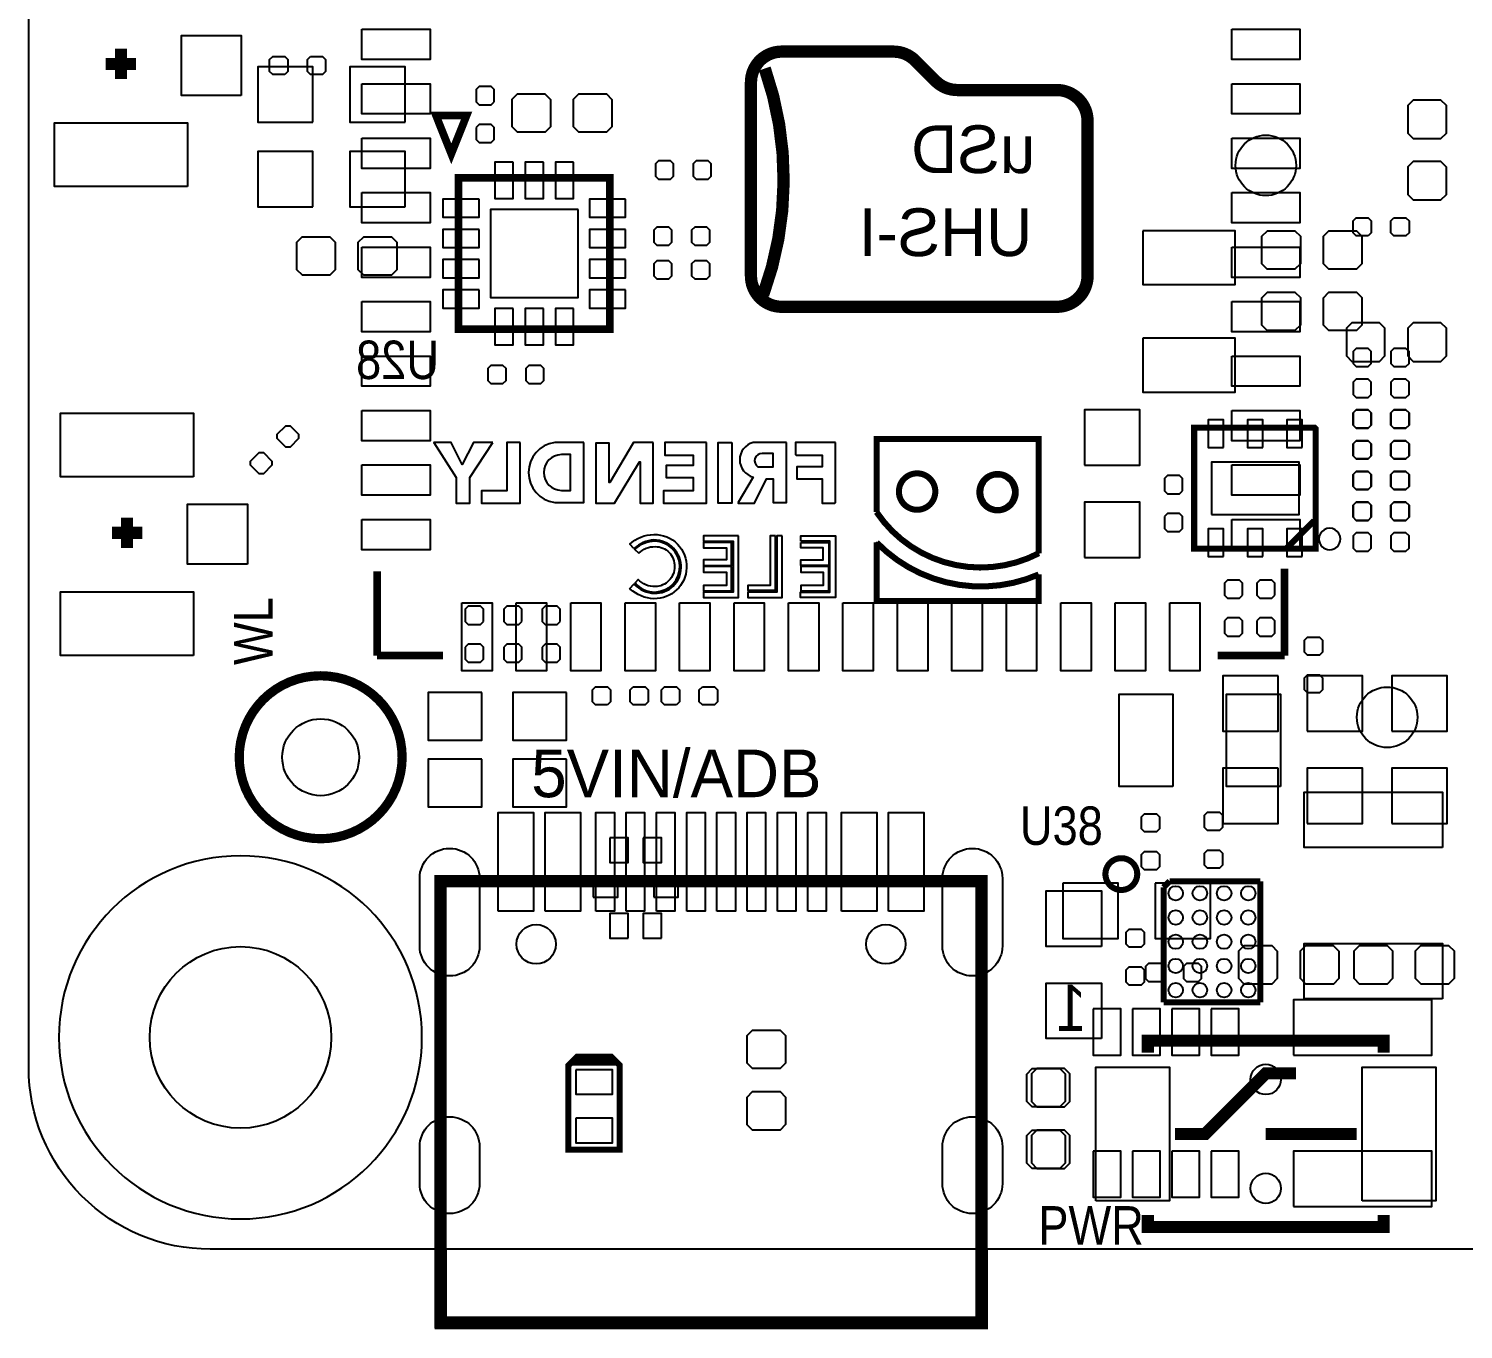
# Model space of a CAD drawing. Extents: x -2.3 to 87.1, y -2.6 to 56.
# Drawn here: x 0 to 23.71, y -1.32 to 20.16 of the extents above; entities that cross this region are included whole.
import ezdxf

# ---------------------------------------------------------------- set-up
doc = ezdxf.new("R2010")
doc.units = 0
doc.header["$MEASUREMENT"] = 0
for name, color, linetype in [('BG_OUTLINE', 254, 'CONTINUOUS'), ('PG_SILKSCREEN_BOTTOM', 12, 'CONTINUOUS'), ('PG_SILKSCREEN_TOP', 254, 'CONTINUOUS'), ('PG_SOLDERMASK_TOP', 9, 'CONTINUOUS'), ('PIN_BOTTOM', 1, 'CONTINUOUS'), ('PIN_TOP', 110, 'CONTINUOUS')]:
    doc.layers.add(name, color=color, linetype=linetype)

msp = doc.modelspace()

# ---------------------------------------------------------------- linework, layer by layer
at = {"layer": 'BG_OUTLINE'}
msp.add_lwpolyline([(2.999994, 55.999888), (81.999836, 55.999888, -0.414214), (84.99983, 52.999894), (84.99983, 2.999994, -0.414214), (81.999836, 0), (2.999994, 0, -0.414214), (0, 2.999994), (0, 52.999894, -0.414214)], format="xyb", close=True, dxfattribs=at)
at = {"layer": 'PG_SILKSCREEN_BOTTOM'}
for points, const_width in [([(12.446, 15.5702), (16.9926, 15.5702, 0.414214), (17.5006, 16.0782), (17.5006, 18.6436, 0.414214), (16.9926, 19.1516), (15.348814, 19.1516, -0.198911), (14.989607, 19.300393), (14.652193, 19.637807, 0.198911), (14.292986, 19.7866), (12.446, 19.7866, 0.414214), (11.938, 19.2786), (11.938, 16.0782, 0.414214), (12.446, 15.5702)], 0.2032), ([(12.1412, 15.7734, 0.173707), (12.1666, 19.5072)], 0.2032), ([(14.984781, 12.517399, 1.000002), (14.383207, 12.517399, 0.999998), (14.984781, 12.517399)], 0.1), ([(16.314801, 12.507392, 0.999985), (15.713202, 12.507417, 1.000015), (16.314801, 12.507392)], 0.1), ([(16.693998, 11.497412, -0.38136), (14.013993, 12.177395)], 0.1), ([(14.013993, 11.677396, 0.311214), (16.693998, 11.1474)], 0.1), ([(6.1722, 8.128, 1), (3.4798, 8.128, 1), (6.1722, 8.128)], 0.1524)]:
    msp.add_lwpolyline(points, format="xyb", dxfattribs=dict(at, const_width=const_width))
for points, const_width in [([(6.731, 18.7325), (6.985, 18.0975), (7.239, 18.7325), (6.731, 18.7325)], 0.127), ([(7.10659, 17.700066), (7.10659, 15.200071), (9.60661, 15.200071), (9.60661, 17.700066), (7.10659, 17.700066)], 0.127), ([(21.253018, 13.572998), (19.263004, 13.572998), (19.263004, 11.573002), (21.273008, 11.573002), (21.273008, 13.553008), (21.253018, 13.572998)], 0.1), ([(14.013993, 12.177395), (14.013993, 13.3874), (16.693998, 13.3874), (16.693998, 11.497412)], 0.1), ([(21.263, 12.062993), (21.263, 12.053011), (20.792999, 11.58301)], 0.1), ([(16.693998, 11.1474), (16.693998, 10.707395), (14.013993, 10.707395), (14.013993, 11.677396)], 0.1)]:
    msp.add_lwpolyline(points, dxfattribs=dict(at, const_width=const_width))
for points in [[(7.674, 13.327405), (7.354011, 13.327405), (7.163994, 12.967411), (6.984009, 13.327405), (6.693992, 13.327405), (7.063994, 12.747396), (7.063994, 12.327407), (7.293991, 12.327407), (7.293991, 12.747396)], [(8.124012, 13.327405), (7.903997, 13.327405), (7.903997, 12.527407), (7.484008, 12.527407), (7.484008, 12.327407), (8.124012, 12.327407)], [(10.324008, 13.327405), (9.994011, 13.327405), (9.603994, 12.667412), (9.594012, 12.667412), (9.594012, 13.317398), (9.373997, 13.317398), (9.373997, 12.327407), (9.684004, 12.327407), (10.094011, 13.007391), (10.103993, 13.007391), (10.103993, 12.327407), (10.324008, 12.327407)], [(11.203991, 13.327405), (10.514, 13.327405), (10.514, 13.117398), (10.984001, 13.117398), (10.984001, 12.947396), (10.53399, 12.947396), (10.53399, 12.747396), (10.984001, 12.747396), (10.984001, 12.527407), (10.49401, 12.527407), (10.49401, 12.327407), (11.203991, 12.327407)], [(11.624005, 13.327405), (11.624005, 12.327407), (11.394008, 12.327407), (11.394008, 13.327405)], [(13.334009, 13.327405), (12.67399, 13.327405), (12.67399, 13.127406), (12.683998, 13.117398), (13.113995, 13.117398), (13.113995, 12.927406), (12.694006, 12.927406), (12.694006, 12.727407), (13.113995, 12.727407), (13.113995, 12.327407), (13.324002, 12.327407), (13.334009, 12.33739)], [(11.734013, 11.787403), (11.154004, 11.787403), (11.154004, 11.697411), (11.643995, 11.697411), (11.643995, 10.857408), (11.154004, 10.857408), (11.154004, 10.76739), (11.734013, 10.76739)], [(11.613998, 11.677396), (11.154004, 11.677396), (11.154004, 11.587404), (11.533988, 11.587404), (11.533988, 11.387404), (11.154004, 11.387404), (11.154004, 11.297412), (11.613998, 11.297412)], [(12.454001, 11.787403), (12.364009, 11.787403), (12.364009, 10.857408), (11.884, 10.857408), (11.884, 10.76739), (12.454001, 10.76739)], [(12.343994, 11.787403), (12.254001, 11.787403), (12.254001, 10.96739), (11.884, 10.96739), (11.884, 10.887405), (12.343994, 10.887405)], [(12.764008, 11.697411), (12.764008, 11.787403), (13.334009, 11.787403), (13.334009, 10.76739), (12.754, 10.76739), (12.754, 10.857408), (13.243992, 10.857408), (13.243992, 11.697411)], [(12.764008, 11.677396), (13.224002, 11.677396), (13.224002, 11.297412), (12.764008, 11.297412), (12.764008, 11.387404), (13.13401, 11.387404), (13.13401, 11.587404), (12.764008, 11.587404)], [(11.613998, 11.277397), (11.154004, 11.277397), (11.154004, 11.187405), (11.533988, 11.187405), (11.533988, 10.96739), (11.154004, 10.96739), (11.154004, 10.877398), (11.613998, 10.877398)], [(13.224002, 11.277397), (12.764008, 11.277397), (12.764008, 11.187405), (13.13401, 11.187405), (13.13401, 10.96739), (12.764008, 10.96739), (12.764008, 10.877398), (13.224002, 10.877398)]]:
    msp.add_lwpolyline(points, close=True, dxfattribs=at)
for points in [[(9.173997, 13.327405), (8.693988, 13.327405, 0.872811), (8.693988, 12.33739), (9.173997, 12.33739)], [(12.524003, 13.327405), (11.973992, 13.327405, 0.779257), (11.973992, 12.757404), (11.724005, 12.33739), (11.724005, 12.327407), (11.994007, 12.327407), (12.194007, 12.727407), (12.303989, 12.727407), (12.303989, 12.33739), (12.524003, 12.33739)], [(16.693998, 13.3874), (14.013993, 13.3874), (14.013993, 12.177395, 0.251482), (15.713989, 11.267389, 0.145098), (16.693998, 11.497412)], [(8.803996, 12.537389), (8.954008, 12.537389), (8.954008, 13.127406), (8.803996, 13.127406, 0.981991)], [(12.054002, 12.927406), (12.303989, 12.927406), (12.303989, 13.147396), (12.124004, 13.147396, 0.780739)], [(14.965782, 12.517399, 1), (14.402218, 12.517401, 1)], [(16.2703, 12.507392, 1), (15.7577, 12.507408, 1)], [(21.681008, 11.732997, 1), (21.325012, 11.733003, 1)], [(10.003993, 11.577396), (9.933991, 11.647399, -0.191249), (10.33399, 11.807393, -0.434172), (10.873994, 11.257407, -0.409084), (10.33399, 10.7474, -0.177231), (9.943998, 10.907395), (9.933991, 10.917403), (10.003993, 10.987405, 0.1942), (10.343998, 10.837393, 0.423064), (10.784002, 11.257407, 0.428491), (10.33399, 11.717401, 0.161119)], [(10.084003, 11.497412, -0.212453), (10.354005, 11.607394, -0.434958), (10.673994, 11.277397, -0.415545), (10.354005, 10.9474, -0.233171), (10.073996, 11.06739), (10.024008, 11.007395, 0.233334), (10.354005, 10.857408, 0.412653), (10.764012, 11.297412, 0.384369), (10.354005, 11.697411, 0.162283), (10.014001, 11.567389)], [(16.693998, 11.1474), (16.693998, 10.707395), (14.013993, 10.707395), (14.013993, 11.677396, 0.182829), (15.744012, 10.937392, 0.112071)]]:
    msp.add_lwpolyline(points, format="xyb", close=True, dxfattribs=at)
msp.add_lwpolyline([(9.677197, 3.132201, 0.2, 0.2, 0), (9.017203, 3.132201, 0.1, 0.1, 0), (8.917203, 3.032201, 0.1, 0.1, 0), (8.917203, 1.642212, 0.1, 0.1, 0), (9.767189, 1.642212, 0.1, 0.1, 0), (9.767189, 3.042209, 0.1, 0.1, 0), (9.677197, 3.132201, 0.1, 0.1, 0)], format="xyseb", dxfattribs=at)
at = {"layer": 'PG_SILKSCREEN_TOP'}
for points, const_width in [([(1.524, 19.333388), (1.524, 19.833412)], 0.2), ([(1.273988, 19.5834), (1.774012, 19.5834)], 0.2), ([(1.6256, 11.586388), (1.6256, 12.086412)], 0.2), ([(1.375588, 11.8364), (1.875612, 11.8364)], 0.2), ([(5.75879, 9.806788), (5.75879, 11.197488)], 0.127), ([(20.75881, 11.245799), (20.75881, 9.806788)], 0.127), ([(6.845097, 9.806788), (5.75879, 9.806788)], 0.127), ([(20.75881, 9.806788), (19.654088, 9.806788)], 0.127), ([(6.8072, -1.2097), (15.748, -1.2097), (15.748, 6.0801), (6.8072, 6.0801), (6.8072, -1.2097)], 0.2), ([(18.7579, 5.979922), (18.857976, 6.079998)], 0.100076), ([(18.7579, 4.080002), (18.7579, 5.979922)], 0.100076), ([(18.857976, 6.079998), (20.3581, 6.079998)], 0.100076), ([(20.3581, 6.079998), (20.3581, 4.080002)], 0.100076), ([(20.3581, 4.080002), (18.7579, 4.080002)], 0.100076), ([(22.397009, 3.245002), (22.397009, 3.445002), (18.496991, 3.445002), (18.496991, 3.245002)], 0.2), ([(18.947003, 1.905), (19.447002, 1.905), (20.447, 2.904998), (20.946999, 2.904998)], 0.2), ([(20.447, 1.905), (21.946997, 1.905)], 0.2), ([(18.496991, 0.564998), (18.496991, 0.364998), (22.397009, 0.364998), (22.397009, 0.564998)], 0.2), ([(6.80974, 0.01016), (6.80974, -1.22174), (15.75308, -1.22174), (15.75308, 0)], 0.2032)]:
    msp.add_lwpolyline(points, dxfattribs=dict(at, const_width=const_width))
at = {"layer": 'PG_SILKSCREEN_TOP', "const_width": 0.100076}
msp.add_lwpolyline([(18.322036, 6.1976, 1), (17.796764, 6.1976, 1), (18.322036, 6.1976)], format="xyb", dxfattribs=at)
at = {"layer": 'PG_SOLDERMASK_TOP'}
msp.add_lwpolyline([(6.499987, 3.499993, 1), (0.499999, 3.499993, 1)], format="xyb", close=True, dxfattribs=at)
at = {"layer": 'PIN_BOTTOM'}
for points in [[(4.699, 18.6182), (4.699, 19.5326), (3.7846, 19.5326), (3.7846, 18.6182)], [(6.223, 18.6182), (6.223, 19.5326), (5.3086, 19.5326), (5.3086, 18.6182)], [(7.693812, 18.957696), (7.693812, 19.157696), (7.6438, 19.207709), (7.4438, 19.207709), (7.393788, 19.157696), (7.393788, 18.957696), (7.4438, 18.907684), (7.6438, 18.907684)], [(8.6233, 18.9865), (8.6233, 18.6563), (8.6233, 18.541695), (8.534705, 18.4531), (8.0772, 18.4531), (7.9883, 18.542), (7.9883, 18.655995), (7.988605, 18.6563), (7.988605, 18.9992), (8.077505, 19.0881), (8.420405, 19.0881), (8.532089, 19.0881), (8.6233, 18.996889)], [(9.6393, 18.9865), (9.6393, 18.6563), (9.6393, 18.541695), (9.550705, 18.4531), (9.0932, 18.4531), (9.0043, 18.542), (9.0043, 18.655995), (9.004605, 18.6563), (9.004605, 18.9992), (9.093505, 19.0881), (9.436405, 19.0881), (9.548089, 19.0881), (9.6393, 18.996889)], [(7.393788, 18.532704), (7.393788, 18.332704), (7.4438, 18.282691), (7.6438, 18.282691), (7.693812, 18.332704), (7.693812, 18.532704), (7.6438, 18.582716), (7.4438, 18.582716)], [(4.699, 17.2212), (4.699, 18.1356), (3.7846, 18.1356), (3.7846, 17.2212)], [(6.223, 17.2212), (6.223, 18.1356), (5.3086, 18.1356), (5.3086, 17.2212)], [(8.006601, 17.960061), (7.706601, 17.960061), (7.706601, 17.360062), (8.006601, 17.360062)], [(8.5066, 17.960061), (8.2066, 17.960061), (8.2066, 17.360062), (8.5066, 17.360062)], [(9.006599, 17.960061), (8.706599, 17.960061), (8.706599, 17.360062), (9.006599, 17.360062)], [(10.607904, 17.980812), (10.407904, 17.980812), (10.357891, 17.9308), (10.357891, 17.7308), (10.407904, 17.680788), (10.607904, 17.680788), (10.657916, 17.7308), (10.657916, 17.9308)], [(11.032896, 17.680788), (11.232896, 17.680788), (11.282909, 17.7308), (11.282909, 17.9308), (11.232896, 17.980812), (11.032896, 17.980812), (10.982884, 17.9308), (10.982884, 17.7308)], [(7.446543, 17.350067), (6.846646, 17.350067), (6.846646, 17.050068), (7.446543, 17.050068)], [(9.866554, 17.350067), (9.266657, 17.350067), (9.266657, 17.050068), (9.866554, 17.050068)], [(9.081605, 17.175061), (7.631595, 17.175061), (7.631595, 15.725051), (9.081605, 15.725051)], [(7.446543, 16.850068), (6.846646, 16.850068), (6.846646, 16.550068), (7.446543, 16.550068)], [(9.866554, 16.850068), (9.266657, 16.850068), (9.266657, 16.550068), (9.866554, 16.550068)], [(10.582504, 16.888612), (10.382504, 16.888612), (10.332491, 16.8386), (10.332491, 16.6386), (10.382504, 16.588588), (10.582504, 16.588588), (10.632516, 16.6386), (10.632516, 16.8386)], [(11.007496, 16.588588), (11.207496, 16.588588), (11.257509, 16.6386), (11.257509, 16.8386), (11.207496, 16.888612), (11.007496, 16.888612), (10.957484, 16.8386), (10.957484, 16.6386)], [(4.4323, 16.1925), (4.4323, 16.5227), (4.4323, 16.637305), (4.520895, 16.7259), (4.9784, 16.7259), (5.0673, 16.637), (5.0673, 16.523005), (5.066995, 16.5227), (5.066995, 16.1798), (4.978095, 16.0909), (4.635195, 16.0909), (4.523511, 16.0909), (4.4323, 16.182111)], [(5.4483, 16.1925), (5.4483, 16.5227), (5.4483, 16.637305), (5.536895, 16.7259), (5.9944, 16.7259), (6.0833, 16.637), (6.0833, 16.523005), (6.082995, 16.5227), (6.082995, 16.1798), (5.994095, 16.0909), (5.651195, 16.0909), (5.539511, 16.0909), (5.4483, 16.182111)], [(18.415, 16.8275), (18.415, 15.9385), (19.939, 15.9385), (19.939, 16.8275)], [(20.4851, 16.8275), (20.8153, 16.8275), (20.929905, 16.8275), (21.0185, 16.738905), (21.0185, 16.2814), (20.9296, 16.1925), (20.815605, 16.1925), (20.8153, 16.192805), (20.4724, 16.192805), (20.3835, 16.281705), (20.3835, 16.624605), (20.3835, 16.736289), (20.474711, 16.8275)], [(21.5011, 16.8275), (21.8313, 16.8275), (21.945905, 16.8275), (22.0345, 16.738905), (22.0345, 16.2814), (21.9456, 16.1925), (21.831605, 16.1925), (21.8313, 16.192805), (21.4884, 16.192805), (21.3995, 16.281705), (21.3995, 16.624605), (21.3995, 16.736289), (21.490711, 16.8275)], [(7.446543, 16.350069), (6.846646, 16.350069), (6.846646, 16.050069), (7.446543, 16.050069)], [(9.866554, 16.350069), (9.266657, 16.350069), (9.266657, 16.050069), (9.866554, 16.050069)], [(10.582504, 16.329812), (10.382504, 16.329812), (10.332491, 16.2798), (10.332491, 16.0798), (10.382504, 16.029788), (10.582504, 16.029788), (10.632516, 16.0798), (10.632516, 16.2798)], [(11.007496, 16.029788), (11.207496, 16.029788), (11.257509, 16.0798), (11.257509, 16.2798), (11.207496, 16.329812), (11.007496, 16.329812), (10.957484, 16.2798), (10.957484, 16.0798)], [(7.446543, 15.85007), (6.846646, 15.85007), (6.846646, 15.55007), (7.446543, 15.55007)], [(9.866554, 15.85007), (9.266657, 15.85007), (9.266657, 15.55007), (9.866554, 15.55007)], [(20.4851, 15.8115), (20.8153, 15.8115), (20.929905, 15.8115), (21.0185, 15.722905), (21.0185, 15.2654), (20.9296, 15.1765), (20.815605, 15.1765), (20.8153, 15.176805), (20.4724, 15.176805), (20.3835, 15.265705), (20.3835, 15.608605), (20.3835, 15.720289), (20.474711, 15.8115)], [(21.5011, 15.8115), (21.8313, 15.8115), (21.945905, 15.8115), (22.0345, 15.722905), (22.0345, 15.2654), (21.9456, 15.1765), (21.831605, 15.1765), (21.8313, 15.176805), (21.4884, 15.176805), (21.3995, 15.265705), (21.3995, 15.608605), (21.3995, 15.720289), (21.490711, 15.8115)], [(8.006601, 15.54005), (7.706601, 15.54005), (7.706601, 14.940051), (8.006601, 14.940051)], [(8.5066, 15.54005), (8.2066, 15.54005), (8.2066, 14.940051), (8.5066, 14.940051)], [(9.006599, 15.54005), (8.706599, 15.54005), (8.706599, 14.940051), (9.006599, 14.940051)], [(18.415, 15.0495), (18.415, 14.1605), (19.939, 14.1605), (19.939, 15.0495)], [(22.139504, 14.882012), (21.939504, 14.882012), (21.889491, 14.832), (21.889491, 14.632), (21.939504, 14.581988), (22.139504, 14.581988), (22.189516, 14.632), (22.189516, 14.832)], [(22.564496, 14.581988), (22.764496, 14.581988), (22.814509, 14.632), (22.814509, 14.832), (22.764496, 14.882012), (22.564496, 14.882012), (22.514484, 14.832), (22.514484, 14.632)], [(7.839304, 14.602612), (7.639304, 14.602612), (7.589291, 14.5526), (7.589291, 14.3526), (7.639304, 14.302588), (7.839304, 14.302588), (7.889316, 14.3526), (7.889316, 14.5526)], [(8.264296, 14.302588), (8.464296, 14.302588), (8.514309, 14.3526), (8.514309, 14.5526), (8.464296, 14.602612), (8.264296, 14.602612), (8.214284, 14.5526), (8.214284, 14.3526)], [(22.139504, 14.374012), (21.939504, 14.374012), (21.889491, 14.324), (21.889491, 14.124), (21.939504, 14.073988), (22.139504, 14.073988), (22.189516, 14.124), (22.189516, 14.324)], [(22.564496, 14.073988), (22.764496, 14.073988), (22.814509, 14.124), (22.814509, 14.324), (22.764496, 14.374012), (22.564496, 14.374012), (22.514484, 14.324), (22.514484, 14.124)], [(17.4498, 12.954), (18.3642, 12.954), (18.3642, 13.8684), (17.4498, 13.8684)], [(22.139504, 13.866012), (21.939504, 13.866012), (21.889491, 13.816), (21.889491, 13.616), (21.939504, 13.565988), (22.139504, 13.565988), (22.189516, 13.616), (22.189516, 13.816)], [(22.564496, 13.565988), (22.764496, 13.565988), (22.814509, 13.616), (22.814509, 13.816), (22.764496, 13.866012), (22.564496, 13.866012), (22.514484, 13.816), (22.514484, 13.616)], [(19.749999, 13.244398), (19.749999, 13.701598), (19.495999, 13.701598), (19.495999, 13.244398)], [(20.40001, 13.244398), (20.40001, 13.701598), (20.14601, 13.701598), (20.14601, 13.244398)], [(21.050021, 13.244398), (21.050021, 13.701598), (20.796021, 13.701598), (20.796021, 13.244398)], [(22.139504, 13.358012), (21.939504, 13.358012), (21.889491, 13.308), (21.889491, 13.108), (21.939504, 13.057988), (22.139504, 13.057988), (22.189516, 13.108), (22.189516, 13.308)], [(22.564496, 13.057988), (22.764496, 13.057988), (22.814509, 13.108), (22.814509, 13.308), (22.764496, 13.358012), (22.564496, 13.358012), (22.514484, 13.308), (22.514484, 13.108)], [(19.54911, 12.1412), (20.99691, 12.1412), (20.99691, 13.0048), (19.54911, 13.0048)], [(22.139504, 12.850012), (21.939504, 12.850012), (21.889491, 12.8), (21.889491, 12.6), (21.939504, 12.549988), (22.139504, 12.549988), (22.189516, 12.6), (22.189516, 12.8)], [(22.564496, 12.549988), (22.764496, 12.549988), (22.814509, 12.6), (22.814509, 12.8), (22.764496, 12.850012), (22.564496, 12.850012), (22.514484, 12.8), (22.514484, 12.6)], [(19.073012, 12.531496), (19.073012, 12.731496), (19.023, 12.781509), (18.823, 12.781509), (18.772988, 12.731496), (18.772988, 12.531496), (18.823, 12.481484), (19.023, 12.481484)], [(17.4498, 11.43), (18.3642, 11.43), (18.3642, 12.3444), (17.4498, 12.3444)], [(22.139504, 12.342012), (21.939504, 12.342012), (21.889491, 12.292), (21.889491, 12.092), (21.939504, 12.041988), (22.139504, 12.041988), (22.189516, 12.092), (22.189516, 12.292)], [(22.564496, 12.041988), (22.764496, 12.041988), (22.814509, 12.092), (22.814509, 12.292), (22.764496, 12.342012), (22.564496, 12.342012), (22.514484, 12.292), (22.514484, 12.092)], [(18.772988, 12.106504), (18.772988, 11.906504), (18.823, 11.856491), (19.023, 11.856491), (19.073012, 11.906504), (19.073012, 12.106504), (19.023, 12.156516), (18.823, 12.156516)], [(19.749999, 11.444402), (19.749999, 11.901602), (19.495999, 11.901602), (19.495999, 11.444402)], [(20.40001, 11.444402), (20.40001, 11.901602), (20.14601, 11.901602), (20.14601, 11.444402)], [(21.050021, 11.444402), (21.050021, 11.901602), (20.796021, 11.901602), (20.796021, 11.444402)], [(22.139504, 11.834012), (21.939504, 11.834012), (21.889491, 11.784), (21.889491, 11.584), (21.939504, 11.533988), (22.139504, 11.533988), (22.189516, 11.584), (22.189516, 11.784)], [(22.564496, 11.533988), (22.764496, 11.533988), (22.814509, 11.584), (22.814509, 11.784), (22.764496, 11.834012), (22.564496, 11.834012), (22.514484, 11.784), (22.514484, 11.584)], [(20.063612, 10.804296), (20.063612, 11.004296), (20.0136, 11.054309), (19.8136, 11.054309), (19.763588, 11.004296), (19.763588, 10.804296), (19.8136, 10.754284), (20.0136, 10.754284)], [(20.597012, 10.804296), (20.597012, 11.004296), (20.547, 11.054309), (20.347, 11.054309), (20.296988, 11.004296), (20.296988, 10.804296), (20.347, 10.754284), (20.547, 10.754284)], [(7.516012, 10.372496), (7.516012, 10.572496), (7.466, 10.622509), (7.266, 10.622509), (7.215988, 10.572496), (7.215988, 10.372496), (7.266, 10.322484), (7.466, 10.322484)], [(8.151012, 10.372496), (8.151012, 10.572496), (8.101, 10.622509), (7.901, 10.622509), (7.850988, 10.572496), (7.850988, 10.372496), (7.901, 10.322484), (8.101, 10.322484)], [(8.786012, 10.372496), (8.786012, 10.572496), (8.736, 10.622509), (8.536, 10.622509), (8.485988, 10.572496), (8.485988, 10.372496), (8.536, 10.322484), (8.736, 10.322484)], [(19.763588, 10.379304), (19.763588, 10.179304), (19.8136, 10.129291), (20.0136, 10.129291), (20.063612, 10.179304), (20.063612, 10.379304), (20.0136, 10.429316), (19.8136, 10.429316)], [(20.296988, 10.379304), (20.296988, 10.179304), (20.347, 10.129291), (20.547, 10.129291), (20.597012, 10.179304), (20.597012, 10.379304), (20.547, 10.429316), (20.347, 10.429316)], [(7.215988, 9.947504), (7.215988, 9.747504), (7.266, 9.697491), (7.466, 9.697491), (7.516012, 9.747504), (7.516012, 9.947504), (7.466, 9.997516), (7.266, 9.997516)], [(7.850988, 9.947504), (7.850988, 9.747504), (7.901, 9.697491), (8.101, 9.697491), (8.151012, 9.747504), (8.151012, 9.947504), (8.101, 9.997516), (7.901, 9.997516)], [(8.485988, 9.947504), (8.485988, 9.747504), (8.536, 9.697491), (8.736, 9.697491), (8.786012, 9.747504), (8.786012, 9.947504), (8.736, 9.997516), (8.536, 9.997516)], [(20.6502, 9.4742), (19.7358, 9.4742), (19.7358, 8.5598), (20.6502, 8.5598)], [(21.1328, 8.5598), (22.0472, 8.5598), (22.0472, 9.4742), (21.1328, 9.4742)], [(22.5298, 8.5598), (23.4442, 8.5598), (23.4442, 9.4742), (22.5298, 9.4742)], [(7.491501, 9.198712), (6.602501, 9.198712), (6.602501, 8.411312), (7.491501, 8.411312)], [(8.891499, 9.198712), (8.002499, 9.198712), (8.002499, 8.411312), (8.891499, 8.411312)], [(7.491501, 8.098688), (6.602501, 8.098688), (6.602501, 7.311288), (7.491501, 7.311288)], [(8.891499, 8.098688), (8.002499, 8.098688), (8.002499, 7.311288), (8.891499, 7.311288)], [(20.6502, 7.9502), (19.7358, 7.9502), (19.7358, 7.0358), (20.6502, 7.0358)], [(21.1328, 7.0358), (22.0472, 7.0358), (22.0472, 7.9502), (21.1328, 7.9502)], [(22.5298, 7.0358), (23.4442, 7.0358), (23.4442, 7.9502), (22.5298, 7.9502)], [(9.605594, 6.797192), (9.605594, 6.390792), (9.910394, 6.390792), (9.910394, 6.797192)], [(10.155606, 6.797192), (10.155606, 6.390792), (10.460406, 6.390792), (10.460406, 6.797192)], [(9.329801, 5.8166), (9.736201, 5.8166), (9.736201, 6.1214), (9.329801, 6.1214)], [(10.329799, 5.8166), (10.736199, 5.8166), (10.736199, 6.1214), (10.329799, 6.1214)], [(17.0942, 6.0452), (17.0942, 5.1308), (18.0086, 5.1308), (18.0086, 6.0452)], [(18.6182, 6.0452), (18.6182, 5.1308), (19.5326, 5.1308), (19.5326, 6.0452)], [(9.910394, 5.140808), (9.910394, 5.547208), (9.605594, 5.547208), (9.605594, 5.140808)], [(10.460406, 5.140808), (10.460406, 5.547208), (10.155606, 5.547208), (10.155606, 5.140808)], [(20.6375, 4.9149), (20.6375, 4.5847), (20.6375, 4.470095), (20.548905, 4.3815), (20.0914, 4.3815), (20.0025, 4.4704), (20.0025, 4.584395), (20.002805, 4.5847), (20.002805, 4.9276), (20.091705, 5.0165), (20.434605, 5.0165), (20.546289, 5.0165), (20.6375, 4.925289)], [(21.6535, 4.9149), (21.6535, 4.5847), (21.6535, 4.470095), (21.564905, 4.3815), (21.1074, 4.3815), (21.0185, 4.4704), (21.0185, 4.584395), (21.018805, 4.5847), (21.018805, 4.9276), (21.107705, 5.0165), (21.450605, 5.0165), (21.562289, 5.0165), (21.6535, 4.925289)], [(21.9075, 4.4831), (21.9075, 4.8133), (21.9075, 4.927905), (21.996095, 5.0165), (22.4536, 5.0165), (22.5425, 4.9276), (22.5425, 4.813605), (22.542195, 4.8133), (22.542195, 4.4704), (22.453295, 4.3815), (22.110395, 4.3815), (21.998711, 4.3815), (21.9075, 4.472711)], [(22.9235, 4.4831), (22.9235, 4.8133), (22.9235, 4.927905), (23.012095, 5.0165), (23.4696, 5.0165), (23.5585, 4.9276), (23.5585, 4.813605), (23.558195, 4.8133), (23.558195, 4.4704), (23.469295, 4.3815), (23.126395, 4.3815), (23.014711, 4.3815), (22.9235, 4.472711)], [(18.710504, 4.722012), (18.510504, 4.722012), (18.460491, 4.672), (18.460491, 4.472), (18.510504, 4.421988), (18.710504, 4.421988), (18.760516, 4.472), (18.760516, 4.672)], [(19.135496, 4.421988), (19.335496, 4.421988), (19.385509, 4.472), (19.385509, 4.672), (19.335496, 4.722012), (19.135496, 4.722012), (19.085484, 4.672), (19.085484, 4.472)], [(20.9042, 3.20581), (23.1902, 3.20581), (23.1902, 4.12021), (20.9042, 4.12021)], [(17.592396, 3.969004), (17.592396, 3.207004), (18.049596, 3.207004), (18.049596, 3.969004)], [(18.242407, 3.969004), (18.242407, 3.207004), (18.699607, 3.207004), (18.699607, 3.969004)], [(18.892393, 3.969004), (18.892393, 3.207004), (19.349593, 3.207004), (19.349593, 3.969004)], [(19.542404, 3.969004), (19.542404, 3.207004), (19.999604, 3.207004), (19.999604, 3.969004)], [(12.4079, 2.9845), (12.0777, 2.9845), (11.963095, 2.9845), (11.8745, 3.073095), (11.8745, 3.5306), (11.9634, 3.6195), (12.077395, 3.6195), (12.0777, 3.619195), (12.4206, 3.619195), (12.5095, 3.530295), (12.5095, 3.187395), (12.5095, 3.075711), (12.418289, 2.9845)], [(9.0424, 2.965399), (9.0424, 2.558999), (9.652, 2.558999), (9.652, 2.965399)], [(16.5989, 2.9845), (16.9291, 2.9845), (17.043705, 2.9845), (17.1323, 2.895905), (17.1323, 2.4384), (17.0434, 2.3495), (16.929405, 2.3495), (16.9291, 2.349805), (16.5862, 2.349805), (16.4973, 2.438705), (16.4973, 2.781605), (16.4973, 2.893289), (16.588511, 2.9845)], [(12.4079, 1.9685), (12.0777, 1.9685), (11.963095, 1.9685), (11.8745, 2.057095), (11.8745, 2.5146), (11.9634, 2.6035), (12.077395, 2.6035), (12.0777, 2.603195), (12.4206, 2.603195), (12.5095, 2.514295), (12.5095, 2.171395), (12.5095, 2.059711), (12.418289, 1.9685)], [(9.0424, 2.165401), (9.0424, 1.759001), (9.652, 1.759001), (9.652, 2.165401)], [(16.5989, 1.9685), (16.9291, 1.9685), (17.043705, 1.9685), (17.1323, 1.879905), (17.1323, 1.4224), (17.0434, 1.3335), (16.929405, 1.3335), (16.9291, 1.333805), (16.5862, 1.333805), (16.4973, 1.422705), (16.4973, 1.765605), (16.4973, 1.877289), (16.588511, 1.9685)], [(17.592396, 1.618996), (17.592396, 0.856996), (18.049596, 0.856996), (18.049596, 1.618996)], [(18.242407, 1.618996), (18.242407, 0.856996), (18.699607, 0.856996), (18.699607, 1.618996)], [(18.892393, 1.618996), (18.892393, 0.856996), (19.349593, 0.856996), (19.349593, 1.618996)], [(19.542404, 1.618996), (19.542404, 0.856996), (19.999604, 0.856996), (19.999604, 1.618996)], [(20.9042, 0.70579), (23.1902, 0.70579), (23.1902, 1.62019), (20.9042, 1.62019)]]:
    msp.add_lwpolyline(points, close=True, dxfattribs=at)
for points in [[(7.452893, 6.127191), (7.452893, 5.009591, -1), (6.462293, 5.009591), (6.462293, 6.127191, -1)], [(16.092907, 6.127191), (16.092907, 5.009591, -1), (15.102307, 5.009591), (15.102307, 6.127191, -1)], [(7.452893, 1.693189), (7.452893, 1.083589, -1), (6.462293, 1.083589), (6.462293, 1.693189, -1)], [(16.092907, 1.693189), (16.092907, 1.083589, -1), (15.102307, 1.083589), (15.102307, 1.693189, -1)]]:
    msp.add_lwpolyline(points, format="xyb", close=True, dxfattribs=at)
for centre, radius in [((20.447, 17.907), 0.499999), ((4.826, 8.128), 0.635), ((8.387588, 5.038293), 0.325006), ((14.167612, 5.038293), 0.325006), ((3.499993, 3.499993), 1.5), ((20.447, 2.804998), 0.249999), ((20.447, 1.005002), 0.249999)]:
    msp.add_circle(centre, radius, dxfattribs=at)
at = {"layer": 'PIN_TOP'}
for points in [[(5.508815, 20.156792), (6.633807, 20.156792), (6.633807, 19.656793), (5.508815, 19.656793)], [(19.883793, 20.156792), (21.008784, 20.156792), (21.008784, 19.656793), (19.883793, 19.656793)], [(3.514293, 19.063106), (2.523693, 19.063106), (2.523693, 20.053706), (3.514293, 20.053706)], [(4.232504, 19.407988), (4.032504, 19.407988), (3.982491, 19.458), (3.982491, 19.658), (4.032504, 19.708012), (4.232504, 19.708012), (4.282516, 19.658), (4.282516, 19.458)], [(4.657496, 19.708012), (4.857496, 19.708012), (4.907509, 19.658), (4.907509, 19.458), (4.857496, 19.407988), (4.657496, 19.407988), (4.607484, 19.458), (4.607484, 19.658)], [(5.508815, 19.256794), (6.633807, 19.256794), (6.633807, 18.756795), (5.508815, 18.756795)], [(19.883793, 19.256794), (21.008784, 19.256794), (21.008784, 18.756795), (19.883793, 18.756795)], [(23.3299, 18.9865), (22.9997, 18.9865), (22.885095, 18.9865), (22.7965, 18.897905), (22.7965, 18.4404), (22.8854, 18.3515), (22.999395, 18.3515), (22.9997, 18.351805), (23.3426, 18.351805), (23.4315, 18.440705), (23.4315, 18.783605), (23.4315, 18.895289), (23.340289, 18.9865)], [(2.623947, 17.558398), (0.424053, 17.558398), (0.424053, 18.608408), (2.623947, 18.608408)], [(5.508815, 18.356796), (6.633807, 18.356796), (6.633807, 17.856797), (5.508815, 17.856797)], [(19.883793, 18.356796), (21.008784, 18.356796), (21.008784, 17.856797), (19.883793, 17.856797)], [(23.3299, 17.9705), (22.9997, 17.9705), (22.885095, 17.9705), (22.7965, 17.881905), (22.7965, 17.4244), (22.8854, 17.3355), (22.999395, 17.3355), (22.9997, 17.335805), (23.3426, 17.335805), (23.4315, 17.424705), (23.4315, 17.767605), (23.4315, 17.879289), (23.340289, 17.9705)], [(5.508815, 17.456798), (6.633807, 17.456798), (6.633807, 16.956799), (5.508815, 16.956799)], [(19.883793, 17.456798), (21.008784, 17.456798), (21.008784, 16.956799), (19.883793, 16.956799)], [(22.139504, 16.740988), (21.939504, 16.740988), (21.889491, 16.791), (21.889491, 16.991), (21.939504, 17.041012), (22.139504, 17.041012), (22.189516, 16.991), (22.189516, 16.791)], [(22.564496, 17.041012), (22.764496, 17.041012), (22.814509, 16.991), (22.814509, 16.791), (22.764496, 16.740988), (22.564496, 16.740988), (22.514484, 16.791), (22.514484, 16.991)], [(5.508815, 16.5568), (6.633807, 16.5568), (6.633807, 16.056801), (5.508815, 16.056801)], [(19.883793, 16.5568), (21.008784, 16.5568), (21.008784, 16.056801), (19.883793, 16.056801)], [(5.508815, 15.656801), (6.633807, 15.656801), (6.633807, 15.156802), (5.508815, 15.156802)], [(19.883793, 15.656801), (21.008784, 15.656801), (21.008784, 15.156802), (19.883793, 15.156802)], [(22.4155, 14.7701), (22.4155, 15.1003), (22.4155, 15.214905), (22.326905, 15.3035), (21.8694, 15.3035), (21.7805, 15.2146), (21.7805, 15.100605), (21.780805, 15.1003), (21.780805, 14.7574), (21.869705, 14.6685), (22.212605, 14.6685), (22.324289, 14.6685), (22.4155, 14.759711)], [(23.4315, 14.7701), (23.4315, 15.1003), (23.4315, 15.214905), (23.342905, 15.3035), (22.8854, 15.3035), (22.7965, 15.2146), (22.7965, 15.100605), (22.796805, 15.1003), (22.796805, 14.7574), (22.885705, 14.6685), (23.228605, 14.6685), (23.340289, 14.6685), (23.4315, 14.759711)], [(5.508815, 14.756803), (6.633807, 14.756803), (6.633807, 14.256804), (5.508815, 14.256804)], [(19.883793, 14.756803), (21.008784, 14.756803), (21.008784, 14.256804), (19.883793, 14.256804)], [(2.725547, 12.761404), (0.525653, 12.761404), (0.525653, 13.811415), (2.725547, 13.811415)], [(5.508815, 13.856805), (6.633807, 13.856805), (6.633807, 13.356806), (5.508815, 13.356806)], [(19.883793, 13.856805), (21.008784, 13.856805), (21.008784, 13.356806), (19.883793, 13.356806)], [(22.139504, 13.565988), (21.939504, 13.565988), (21.889491, 13.616), (21.889491, 13.816), (21.939504, 13.866012), (22.139504, 13.866012), (22.189516, 13.816), (22.189516, 13.616)], [(22.564496, 13.866012), (22.764496, 13.866012), (22.814509, 13.816), (22.814509, 13.616), (22.764496, 13.565988), (22.564496, 13.565988), (22.514484, 13.616), (22.514484, 13.816)], [(4.108196, 13.464337), (4.249623, 13.605764), (4.320337, 13.605764), (4.461764, 13.464337), (4.461764, 13.393623), (4.320337, 13.252196), (4.249623, 13.252196), (4.108196, 13.393623)], [(22.139504, 13.057988), (21.939504, 13.057988), (21.889491, 13.108), (21.889491, 13.308), (21.939504, 13.358012), (22.139504, 13.358012), (22.189516, 13.308), (22.189516, 13.108)], [(22.564496, 13.358012), (22.764496, 13.358012), (22.814509, 13.308), (22.814509, 13.108), (22.764496, 13.057988), (22.564496, 13.057988), (22.514484, 13.108), (22.514484, 13.308)], [(4.019804, 12.951663), (3.878377, 12.810236), (3.807663, 12.810236), (3.666236, 12.951663), (3.666236, 13.022377), (3.807663, 13.163804), (3.878377, 13.163804), (4.019804, 13.022377)], [(5.508815, 12.956807), (6.633807, 12.956807), (6.633807, 12.456808), (5.508815, 12.456808)], [(19.883793, 12.956807), (21.008784, 12.956807), (21.008784, 12.456808), (19.883793, 12.456808)], [(22.139504, 12.549988), (21.939504, 12.549988), (21.889491, 12.6), (21.889491, 12.8), (21.939504, 12.850012), (22.139504, 12.850012), (22.189516, 12.8), (22.189516, 12.6)], [(22.564496, 12.850012), (22.764496, 12.850012), (22.814509, 12.8), (22.814509, 12.6), (22.764496, 12.549988), (22.564496, 12.549988), (22.514484, 12.6), (22.514484, 12.8)], [(22.139504, 12.041988), (21.939504, 12.041988), (21.889491, 12.092), (21.889491, 12.292), (21.939504, 12.342012), (22.139504, 12.342012), (22.189516, 12.292), (22.189516, 12.092)], [(22.564496, 12.342012), (22.764496, 12.342012), (22.814509, 12.292), (22.814509, 12.092), (22.764496, 12.041988), (22.564496, 12.041988), (22.514484, 12.092), (22.514484, 12.292)], [(3.615893, 11.316106), (2.625293, 11.316106), (2.625293, 12.306706), (3.615893, 12.306706)], [(5.508815, 12.056808), (6.633807, 12.056808), (6.633807, 11.55681), (5.508815, 11.55681)], [(19.883793, 12.056808), (21.008784, 12.056808), (21.008784, 11.55681), (19.883793, 11.55681)], [(2.725547, 9.811398), (0.525653, 9.811398), (0.525653, 10.861408), (2.725547, 10.861408)], [(7.158799, 10.681805), (7.658798, 10.681805), (7.658798, 9.556813), (7.158799, 9.556813)], [(8.058798, 10.681805), (8.558797, 10.681805), (8.558797, 9.556813), (8.058798, 9.556813)], [(8.958796, 10.681805), (9.458795, 10.681805), (9.458795, 9.556813), (8.958796, 9.556813)], [(9.858794, 10.681805), (10.358793, 10.681805), (10.358793, 9.556813), (9.858794, 9.556813)], [(10.758792, 10.681805), (11.258791, 10.681805), (11.258791, 9.556813), (10.758792, 9.556813)], [(11.65879, 10.681805), (12.158789, 10.681805), (12.158789, 9.556813), (11.65879, 9.556813)], [(12.558789, 10.681805), (13.058788, 10.681805), (13.058788, 9.556813), (12.558789, 9.556813)], [(13.458812, 10.681805), (13.958811, 10.681805), (13.958811, 9.556813), (13.458812, 9.556813)], [(14.35881, 10.681805), (14.858809, 10.681805), (14.858809, 9.556813), (14.35881, 9.556813)], [(15.258809, 10.681805), (15.758808, 10.681805), (15.758808, 9.556813), (15.258809, 9.556813)], [(16.158807, 10.681805), (16.658806, 10.681805), (16.658806, 9.556813), (16.158807, 9.556813)], [(17.058805, 10.681805), (17.558804, 10.681805), (17.558804, 9.556813), (17.058805, 9.556813)], [(17.958803, 10.681805), (18.458802, 10.681805), (18.458802, 9.556813), (17.958803, 9.556813)], [(18.858801, 10.681805), (19.358801, 10.681805), (19.358801, 9.556813), (18.858801, 9.556813)], [(21.084388, 9.864496), (21.084388, 10.064496), (21.1344, 10.114509), (21.3344, 10.114509), (21.384412, 10.064496), (21.384412, 9.864496), (21.3344, 9.814484), (21.1344, 9.814484)], [(21.384412, 9.439504), (21.384412, 9.239504), (21.3344, 9.189491), (21.1344, 9.189491), (21.084388, 9.239504), (21.084388, 9.439504), (21.1344, 9.489516), (21.3344, 9.489516)], [(9.566504, 8.993988), (9.366504, 8.993988), (9.316491, 9.044), (9.316491, 9.244), (9.366504, 9.294012), (9.566504, 9.294012), (9.616516, 9.244), (9.616516, 9.044)], [(9.991496, 9.294012), (10.191496, 9.294012), (10.241509, 9.244), (10.241509, 9.044), (10.191496, 8.993988), (9.991496, 8.993988), (9.941484, 9.044), (9.941484, 9.244)], [(10.709504, 8.993988), (10.509504, 8.993988), (10.459491, 9.044), (10.459491, 9.244), (10.509504, 9.294012), (10.709504, 9.294012), (10.759516, 9.244), (10.759516, 9.044)], [(11.134496, 9.294012), (11.334496, 9.294012), (11.384509, 9.244), (11.384509, 9.044), (11.334496, 8.993988), (11.134496, 8.993988), (11.084484, 9.044), (11.084484, 9.244)], [(18.9103, 7.6454), (18.0213, 7.6454), (18.0213, 9.1694), (18.9103, 9.1694)], [(20.6883, 7.6454), (19.7993, 7.6454), (19.7993, 9.1694), (20.6883, 9.1694)], [(23.368, 6.63481), (21.082, 6.63481), (21.082, 7.54921), (23.368, 7.54921)], [(7.760487, 5.587695), (7.760487, 7.213295), (8.344687, 7.213295), (8.344687, 5.587695)], [(8.535492, 5.587695), (8.535492, 7.213295), (9.119692, 7.213295), (9.119692, 5.587695)], [(9.375089, 5.587695), (9.375089, 7.213295), (9.679889, 7.213295), (9.679889, 5.587695)], [(9.875291, 5.587695), (9.875291, 7.213295), (10.180091, 7.213295), (10.180091, 5.587695)], [(10.375113, 5.587695), (10.375113, 7.213295), (10.679913, 7.213295), (10.679913, 5.587695)], [(10.875289, 5.587695), (10.875289, 7.213295), (11.180089, 7.213295), (11.180089, 5.587695)], [(11.375111, 5.587695), (11.375111, 7.213295), (11.679911, 7.213295), (11.679911, 5.587695)], [(11.875287, 5.587695), (11.875287, 7.213295), (12.180087, 7.213295), (12.180087, 5.587695)], [(12.375109, 5.587695), (12.375109, 7.213295), (12.679909, 7.213295), (12.679909, 5.587695)], [(12.875311, 5.587695), (12.875311, 7.213295), (13.180111, 7.213295), (13.180111, 5.587695)], [(13.435508, 5.587695), (13.435508, 7.213295), (14.019708, 7.213295), (14.019708, 5.587695)], [(14.210513, 5.587695), (14.210513, 7.213295), (14.794713, 7.213295), (14.794713, 5.587695)], [(18.391988, 6.943496), (18.391988, 7.143496), (18.442, 7.193509), (18.642, 7.193509), (18.692012, 7.143496), (18.692012, 6.943496), (18.642, 6.893484), (18.442, 6.893484)], [(19.433388, 6.968896), (19.433388, 7.168896), (19.4834, 7.218909), (19.6834, 7.218909), (19.733412, 7.168896), (19.733412, 6.968896), (19.6834, 6.918884), (19.4834, 6.918884)], [(18.692012, 6.518504), (18.692012, 6.318504), (18.642, 6.268491), (18.442, 6.268491), (18.391988, 6.318504), (18.391988, 6.518504), (18.442, 6.568516), (18.642, 6.568516)], [(19.733412, 6.543904), (19.733412, 6.343904), (19.6834, 6.293891), (19.4834, 6.293891), (19.433388, 6.343904), (19.433388, 6.543904), (19.4834, 6.593916), (19.6834, 6.593916)], [(17.7292, 5.0038), (16.8148, 5.0038), (16.8148, 5.9182), (17.7292, 5.9182)], [(18.137988, 5.038496), (18.137988, 5.238496), (18.188, 5.288509), (18.388, 5.288509), (18.438012, 5.238496), (18.438012, 5.038496), (18.388, 4.988484), (18.188, 4.988484)], [(23.368, 4.13479), (21.082, 4.13479), (21.082, 5.04919), (23.368, 5.04919)], [(18.438012, 4.613504), (18.438012, 4.413504), (18.388, 4.363491), (18.188, 4.363491), (18.137988, 4.413504), (18.137988, 4.613504), (18.188, 4.663516), (18.388, 4.663516)], [(17.7292, 3.4798), (16.8148, 3.4798), (16.8148, 4.3942), (17.7292, 4.3942)], [(16.6751, 2.3495), (17.0053, 2.3495), (17.119905, 2.3495), (17.2085, 2.438095), (17.2085, 2.8956), (17.1196, 2.9845), (17.005605, 2.9845), (17.0053, 2.984195), (16.6624, 2.984195), (16.5735, 2.895295), (16.5735, 2.552395), (16.5735, 2.440711), (16.664711, 2.3495)], [(17.637404, 0.8001), (17.637404, 3.0099), (18.856604, 3.0099), (18.856604, 0.8001)], [(22.037396, 0.8001), (22.037396, 3.0099), (23.256596, 3.0099), (23.256596, 0.8001)], [(16.6751, 1.3335), (17.0053, 1.3335), (17.119905, 1.3335), (17.2085, 1.422095), (17.2085, 1.8796), (17.1196, 1.9685), (17.005605, 1.9685), (17.0053, 1.968195), (16.6624, 1.968195), (16.5735, 1.879295), (16.5735, 1.536395), (16.5735, 1.424711), (16.664711, 1.3335)]]:
    msp.add_lwpolyline(points, close=True, dxfattribs=at)
for points in [[(7.452893, 6.127191), (7.452893, 5.009591, -1), (6.462293, 5.009591), (6.462293, 6.127191, -1)], [(16.092907, 6.127191), (16.092907, 5.009591, -1), (15.102307, 5.009591), (15.102307, 6.127191, -1)], [(7.452893, 1.693189), (7.452893, 1.083589, -1), (6.462293, 1.083589), (6.462293, 1.693189, -1)], [(16.092907, 1.693189), (16.092907, 1.083589, -1), (15.102307, 1.083589), (15.102307, 1.693189, -1)]]:
    msp.add_lwpolyline(points, format="xyb", close=True, dxfattribs=at)
for centre, radius in [((22.4536, 8.7884), 0.499999), ((18.958052, 5.8801), 0.120002), ((19.358102, 5.8801), 0.120002), ((19.757898, 5.8801), 0.120002), ((20.157948, 5.8801), 0.120002), ((18.958052, 5.48005), 0.120002), ((19.358102, 5.48005), 0.120002), ((19.757898, 5.48005), 0.120002), ((20.157948, 5.48005), 0.120002), ((8.387588, 5.038293), 0.325006), ((14.167612, 5.038293), 0.325006), ((3.499993, 3.499993), 1.5), ((18.958052, 5.08), 0.120002), ((19.358102, 5.08), 0.120002), ((19.757898, 5.08), 0.120002), ((20.157948, 5.08), 0.120002), ((18.958052, 4.67995), 0.120002), ((19.358102, 4.67995), 0.120002), ((19.757898, 4.67995), 0.120002), ((20.157948, 4.67995), 0.120002), ((18.958052, 4.2799), 0.120002), ((19.358102, 4.2799), 0.120002), ((19.757898, 4.2799), 0.120002), ((20.157948, 4.2799), 0.120002), ((20.447, 2.804998), 0.249999), ((20.447, 1.005002), 0.249999)]:
    msp.add_circle(centre, radius, dxfattribs=at)

# ---------------------------------------------------------------- texts
at = {"layer": 'PG_SILKSCREEN_BOTTOM', "text_generation_flag": 2}
for s, p in [('uSD', (16.637, 17.78)), ('UHS-I', (16.5862, 16.4084))]:
    msp.add_text(s, height=0.7874, dxfattribs=at).set_placement(p)
for s, height, width, p in [('U28', 0.635, 0.88, (6.7818, 14.3764)), ('1', 0.762, 0.866667, (17.4752, 3.6068))]:
    msp.add_text(s, height=height, dxfattribs=dict(at, width=width)).set_placement(p)
at = {"layer": 'PG_SILKSCREEN_TOP', "width": 0.88}
msp.add_text('WL', height=0.635, rotation=90, dxfattribs=at).set_placement((4.030167, 9.652))
at = {"layer": 'PG_SILKSCREEN_TOP'}
msp.add_text('5VIN/ADB', height=0.7874, dxfattribs=at).set_placement((8.3058, 7.4676))
at = {"layer": 'PG_SILKSCREEN_TOP', "width": 0.88}
for s, p in [('U38', (16.383, 6.6802)), ('PWR', (16.6878, 0.0762))]:
    msp.add_text(s, height=0.635, dxfattribs=at).set_placement(p)

doc.saveas('drawing.dxf')
